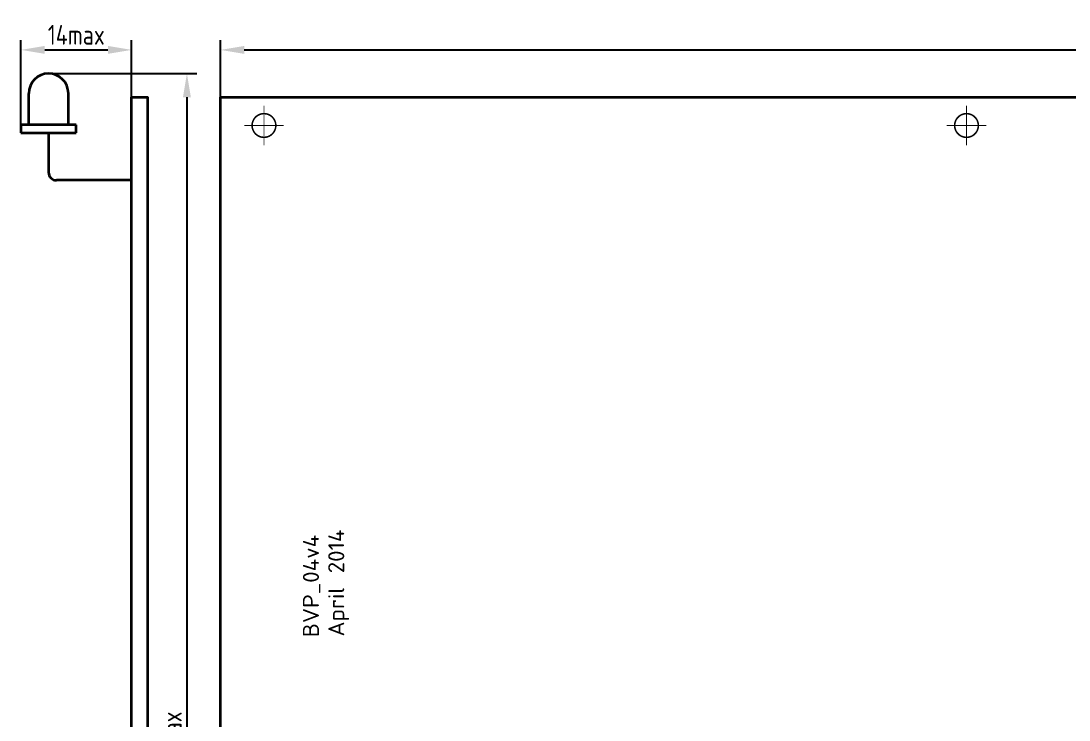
# Model space of a CAD drawing. Header units: millimetres. Extents: x 327 to 592, y -3056 to -2879.
# Drawn here: x 327 to 459.6, y -2967.8 to -2879.3 of the extents above; entities that cross this region are included whole.
import ezdxf

# ---------------------------------------------------------------- set-up
doc = ezdxf.new("R2010")
doc.units = ezdxf.units.MM
for name, color, linetype, lineweight in [('BOARD', 173, 'Continuous', 35), ('TOP', 7, 'Continuous', 35), ('РАЗМЕРЫ', 7, 'Continuous', 25)]:
    doc.layers.add(name, color=color, linetype=linetype, lineweight=lineweight)
doc.styles.get("Standard").update_dxf_attribs({"font": 'txt.shx'})
doc.styles.add('ГОСТ 2.304', font='CS_Gost2304.shx')
doc.dimstyles.new('ЕСКД', dxfattribs={"dimscale": 0, "dimtxt": 3, "dimasz": 3, "dimexe": 1.25, "dimexo": 0, "dimtad": 1, "dimtoh": 1, "dimdec": 1, "dimrnd": 0.5, "dimtxsty": 'ГОСТ 2.304', "dimcen": 5, "dimadec": 3, "dimazin": 2, "dimtfac": 0.75, "dimtdec": 4, "dimtmove": 1, "dimatfit": 3, "dimfxl": 1, "dimtolj": 1, "dimarcsym": 0})

# ---------------------------------------------------------------- blocks, each defined once
blk = doc.blocks.new('*D27')
at = {"layer": 'Defpoints', "color": 0}
for p in [(585.5, -2883), (352.25, -2889), (585.5, -2889)]:
    blk.add_point(p, dxfattribs=at)
at = {"layer": 'РАЗМЕРЫ', "color": 0, "lineweight": -2}
for p, q in [((352.25, -2889), (352.25, -2881.75)), ((585.5, -2889), (585.5, -2881.75)), ((355.25, -2883), (582.5, -2883))]:
    blk.add_line(p, q, dxfattribs=at)
at = {"layer": 'РАЗМЕРЫ', "color": 0}
for points in [[(355.25, -2882.5), (355.25, -2883.5), (352.25, -2883)], [(582.5, -2883.5), (582.5, -2882.5), (585.5, -2883)]]:
    blk.add_solid(points, dxfattribs=at)
at = {"layer": 'РАЗМЕРЫ', "color": 0, "insert": (468.88, -2880.98), "char_height": 2.5, "attachment_point": 5, "style": 'ГОСТ 2.304'}
blk.add_mtext('\\A1;233*', dxfattribs=at)
blk = doc.blocks.new('*D30')
at = {"layer": 'Defpoints', "color": 0}
for p in [(330.5, -2886), (330.5, -3056), (348, -3056)]:
    blk.add_point(p, dxfattribs=at)
at = {"layer": 'РАЗМЕРЫ', "color": 0, "lineweight": -2}
for p, q in [((330.5, -2886), (349.25, -2886)), ((348, -2889), (348, -3053)), ((330.5, -3056), (349.25, -3056))]:
    blk.add_line(p, q, dxfattribs=at)
at = {"layer": 'РАЗМЕРЫ', "color": 0}
for points in [[(348.5, -2889), (347.5, -2889), (348, -2886)], [(347.5, -3053), (348.5, -3053), (348, -3056)]]:
    blk.add_solid(points, dxfattribs=at)
at = {"layer": 'РАЗМЕРЫ', "color": 0, "insert": (346.09, -2971), "char_height": 2.5, "attachment_point": 5, "rotation": 90, "style": 'ГОСТ 2.304'}
blk.add_mtext('\\A1;170max', dxfattribs=at)
blk = doc.blocks.new('*D32')
at = {"layer": 'Defpoints', "color": 0}
for p in [(341, -2883), (341, -2889), (327, -2893)]:
    blk.add_point(p, dxfattribs=at)
at = {"layer": 'РАЗМЕРЫ', "color": 0, "lineweight": -2}
for p, q in [((327, -2893), (327, -2881.75)), ((341, -2889), (341, -2881.75)), ((330, -2883), (338, -2883))]:
    blk.add_line(p, q, dxfattribs=at)
at = {"layer": 'РАЗМЕРЫ', "color": 0}
for points in [[(330, -2882.5), (330, -2883.5), (327, -2883)], [(338, -2883.5), (338, -2882.5), (341, -2883)]]:
    blk.add_solid(points, dxfattribs=at)
at = {"layer": 'РАЗМЕРЫ', "color": 0, "insert": (334, -2881.09), "char_height": 2.5, "attachment_point": 5, "style": 'ГОСТ 2.304'}
blk.add_mtext('\\A1;14max', dxfattribs=at)

msp = doc.modelspace()

# ---------------------------------------------------------------- linework, layer by layer
at = {"layer": 'BOARD'}
msp.add_lwpolyline([(343, -3049), (341, -3049), (341, -2889), (343, -2889)], close=True, dxfattribs=at)
msp.add_lwpolyline([(563.44, -2889), (585.5, -2889), (585.5, -3049), (352.25, -3049), (352.25, -2889), (532.96, -2889)], dxfattribs=at)
at = {"layer": 'TOP'}
for p, q in [((328, -2892.5), (328, -2888.5)), ((333, -2892.5), (333, -2888.5)), ((327, -2892.5), (327, -2893.5)), ((334, -2892.5), (327, -2892.5)), ((334, -2893.5), (334, -2892.5)), ((327, -2893.5), (334, -2893.5)), ((330.5, -2893.5), (330.5, -2898.5)), ((341, -2899.5), (331.51, -2899.51))]:
    msp.add_line(p, q, dxfattribs=at)
at = {"layer": 'TOP', "const_width": 0.2}
for points in [[(357.75, -2891.07, 1), (357.75, -2894.07, 1), (357.75, -2891.07)], [(446.65, -2891.07, 1), (446.65, -2894.07, 1), (446.65, -2891.07)]]:
    msp.add_lwpolyline(points, format="xyb", dxfattribs=at)
at = {"layer": 'TOP', "const_width": 0.1}
for points in [[(357.75, -2895.07), (357.75, -2890.07)], [(446.65, -2895.07), (446.65, -2890.07)], [(355.25, -2892.57), (360.25, -2892.57)], [(444.15, -2892.57), (449.15, -2892.57)]]:
    msp.add_lwpolyline(points, dxfattribs=at)
at = {"layer": 'TOP'}
for centre, radius, start, end in [((330.5, -2888.5), 2.5, 0, 180), ((331.51, -2898.5), 1.01, 180.0003, 270.0003)]:
    msp.add_arc(centre, radius, start, end, dxfattribs=at)

# ---------------------------------------------------------------- texts
for s, p in [('April 2014', (367.91, -2957.26)), ('BVP_04v4', (364.71, -2957.36))]:
    msp.add_text(s, height=2.032, rotation=90, dxfattribs=at).set_placement(p)

# ---------------------------------------------------------------- dimensions: what is measured, and where the dimension line sits
at = {"layer": 'РАЗМЕРЫ'}
for base, p1, p2, text, override, picture, middle in [((341, -2883), (327, -2893), (341, -2889), '<>max', {"dimscale": 1, "dimtxt": 2.5, "dimlfac": 1, "dimtxsty": 'ГОСТ 2.304', "dimsah": 1, "dimtolj": 1}, '*D32', (334, -2881.09)), ((585.50271665, -2883), (352.25271665, -2889), (585.50271665, -2889), '<>*', {"dimscale": 1, "dimtxt": 2.5, "dimasz": 3, "dimlfac": 1, "dimtxsty": 'ГОСТ 2.304', "dimsah": 1, "dimtolj": 1}, '*D27', (468.87771665, -2880.97639752))]:
    dim = msp.add_linear_dim(base=base, p1=p1, p2=p2, text=text, dimstyle='ЕСКД', override=override, dxfattribs=at)
    dim.commit()
    dim.dimension.update_dxf_attribs({"geometry": picture, "text_midpoint": middle})
dim = msp.add_linear_dim(base=(348, -3056), p1=(330.5, -2886), p2=(330.5, -3056), angle=90, text='<>max', dimstyle='ЕСКД', override={"dimscale": 1, "dimtxt": 2.5, "dimasz": 3, "dimlfac": 1, "dimtxsty": 'ГОСТ 2.304', "dimsah": 1, "dimtolj": 1}, dxfattribs=at)
dim.commit()
dim.dimension.update_dxf_attribs({"geometry": '*D30', "text_midpoint": (346.09, -2971)})

doc.saveas('drawing.dxf')
